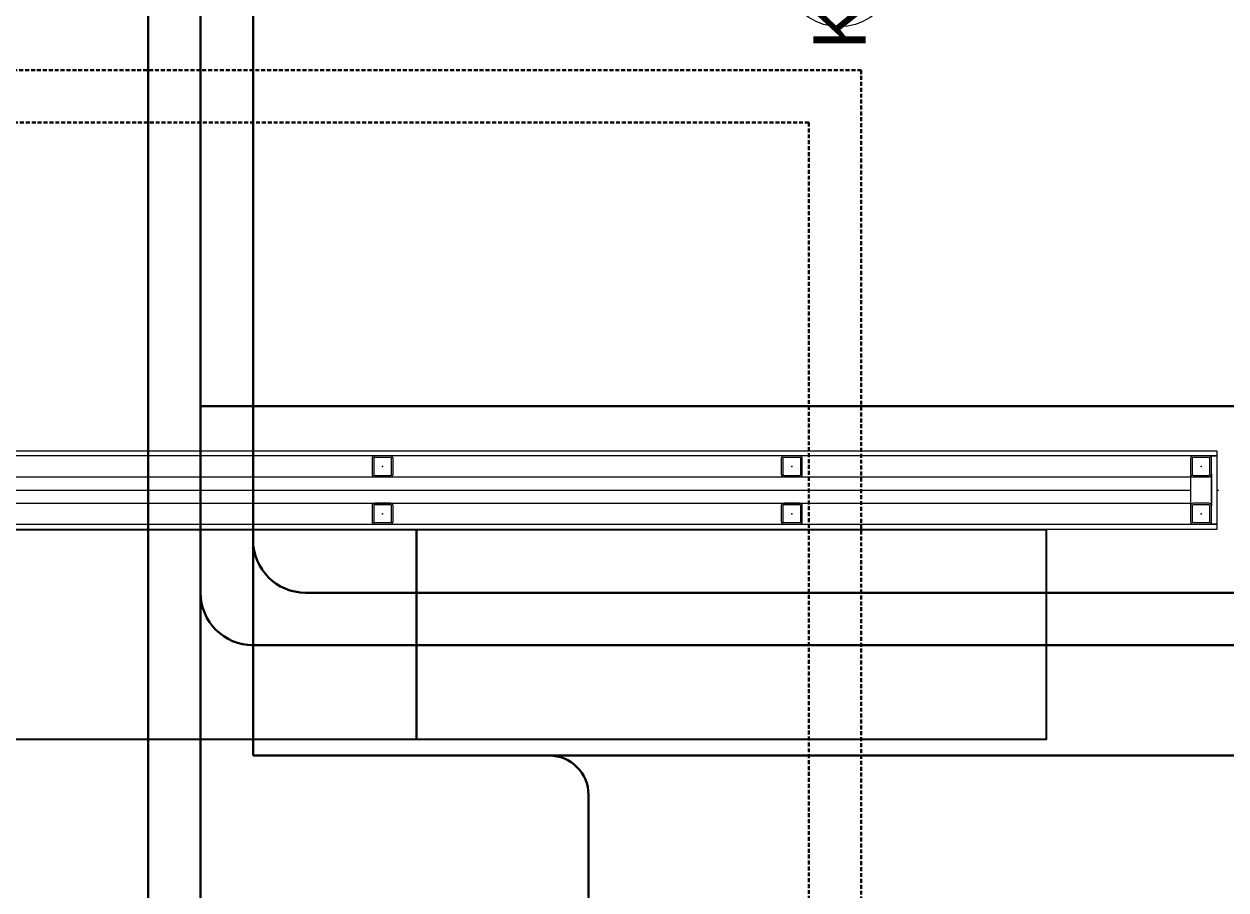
# Model space of a CAD drawing. Extents: x -1439 to 34962, y -872 to 8330.
# Drawn here: x 17225.5 to 17454.6, y 3043.8 to 3208.8 of the extents above; entities that cross this region are included whole.
import ezdxf
from ezdxf.enums import TextEntityAlignment as Align

# ---------------------------------------------------------------- set-up
doc = ezdxf.new("R2010")
doc.units = 0
doc.linetypes.add('HIDDEN', pattern=[0.375, 0.25, -0.125])
doc.layers.get('0').update_dxf_attribs({"color": 9, "lineweight": 9})
for name, color, linetype, lineweight in [('05', 9, 'Continuous', 9), ('06D', 9, 'Continuous', 9), ('10', 9, 'Continuous', 9), ('11', 9, 'Continuous', 9), ('22', 8, 'Continuous', 9), ('33', 9, 'BATTING', 9), ('E-KABLO', 7, 'Continuous', 30)]:
    doc.layers.add(name, color=color, linetype=linetype, lineweight=lineweight)
doc.styles.add('Arial', font='arial.ttf', dxfattribs={"height": 2.5})
doc.linetypes.add('BATTING', pattern='A,0.0001,-0.1,[134,ltypeshp.shx,S=0.1,R=0,X=-0.1,Y=0],-0.2,[134,ltypeshp.shx,S=0.1,R=180,X=0.1,Y=0],-0.1', length=0.4001)

# ---------------------------------------------------------------- blocks, each defined once
blk = doc.blocks.new('0_doorno')
blk.add_lwpolyline([(4.5, 0), (12.5, 0)])
blk.add_ellipse((0, 0), major_axis=(-4.5, 0), ratio=0.666667)
at = {"style": 'Arial'}
blk.add_attdef('YUKSEKLIK', text='', height=2, dxfattribs=at).set_placement((5, 5.9), align=Align.TOP_LEFT)
blk.add_attdef('KAPINO', text='', height=1.4, dxfattribs=at).set_placement((-0.019, -0.035), align=Align.MIDDLE)
blk.add_attdef('GENISLIK', text='', height=2, dxfattribs=at).set_placement((5, -1.895), align=Align.BOTTOM_LEFT)
blk = doc.blocks.new('Prf-40x40')
for points in [[(1.5, -2), (-1.5, -2, -0.414214), (-2, -1.5), (-2, 1.5, -0.414214), (-1.5, 2), (1.5, 2, -0.414214), (2, 1.5), (2, -1.5, -0.414214)], [(1.5, -1.7), (-1.5, -1.7, -0.414214), (-1.7, -1.5), (-1.7, 1.5, -0.414214), (-1.5, 1.7), (1.5, 1.7, -0.414214), (1.7, 1.5), (1.7, -1.5, -0.414214)]]:
    blk.add_lwpolyline(points, format="xyb", close=True)
blk.add_point((0, 0))
blk = doc.blocks.new('m-çalışma dolap modül')
at = {"lineweight": -3, "ltscale": 0.5}
blk.add_lwpolyline([(0, 40), (120, 40), (120, 0), (0, 0)], close=True, dxfattribs=at)

msp = doc.modelspace()

# ---------------------------------------------------------------- linework, layer by layer
at = {"layer": '06D'}
for points in [[(17447.84, 3123), (17447.84, 3117)], [(17451.84, 3123), (17451.84, 3117)], [(17215.84, 3122.5), (17447.84, 3122.5)], [(17215.84, 3117.5), (17447.84, 3117.5)]]:
    msp.add_lwpolyline(points, dxfattribs=at)
at = {"layer": '11'}
for points in [[(17215.84, 3127.5), (17452.84, 3127.5), (17452.84, 3126.5), (17215.84, 3126.5), (17215.84, 3127.5)], [(17215.84, 3113.5), (17452.84, 3113.5), (17452.84, 3112.5), (17215.84, 3112.5), (17215.84, 3113.5)]]:
    msp.add_lwpolyline(points, dxfattribs=at)
msp.add_lwpolyline([(17452.84, 3113.5), (17451.84, 3113.5), (17451.84, 3126.5), (17452.84, 3126.5)], close=True, dxfattribs=at)
at = {"layer": '33', "ltscale": 0.3}
for points in [[(17215.84, 3120), (17447.84, 3120)], [(17452.84, 3120), (17453.24, 3120)]]:
    msp.add_lwpolyline(points, dxfattribs=at)
at = {"layer": 'E-KABLO', "color": 6, "ltscale": 40}
for p, q in [((17249.15, 3225.55), (17249.15, 1925.09)), ((17259.15, 3100.44), (17259.15, 3225.55)), ((17460.15, 3136), (17259.15, 3136)), ((17259.15, 3100.44), (17259.15, 2869.44)), ((17367.09, 3090.44), (17269.15, 3090.44)), ((17367.09, 3090.44), (17693.15, 3090.44)), ((17375.95, 3090.44), (18361.46, 3090.44))]:
    msp.add_line(p, q, dxfattribs=at)
at = {"layer": 'E-KABLO', "color": 4, "ltscale": 40}
for p, q in [((17269.15, 3225.55), (17269.15, 3069.41)), ((17377.09, 3100.44), (17279.15, 3100.44)), ((17375.95, 3100.44), (18374.96, 3100.44)), ((17325.59, 3069.41), (17269.15, 3069.41)), ((18374.32, 3069.41), (17312.27, 3069.41)), ((17333.09, 3061.91), (17333.09, 2808.46))]:
    msp.add_line(p, q, dxfattribs=at)
at = {"layer": 'E-KABLO', "color": 4, "linetype": 'HIDDEN', "ltscale": 3}
for q in [(16972.56, 3200.03), (17385.09, 2785.04)]:
    msp.add_line((17385.09, 3200.03), q, dxfattribs=at)
at = {"layer": 'E-KABLO', "color": 6, "linetype": 'HIDDEN', "ltscale": 3}
for q in [(16961.5, 3190.03), (17375.09, 2991.43)]:
    msp.add_line((17375.09, 3190.03), q, dxfattribs=at)
at = {"layer": 'E-KABLO', "color": 4, "ltscale": 40}
for centre, radius, start, end in [((17279.15, 3110.44), 10, 180, 270), ((17325.59, 3061.91), 7.5, 0, 90)]:
    msp.add_arc(centre, radius, start, end, dxfattribs=at)
at = {"layer": 'E-KABLO', "color": 6, "ltscale": 40}
msp.add_arc((17269.15, 3100.44), 10, 180, 270, dxfattribs=at)

# ---------------------------------------------------------------- block references
at = {"layer": '05', "lineweight": -3}
for p in [(17180.31, 3072.5), (17300.31, 3072.5)]:
    msp.add_blockref('m-çalışma dolap modül', p, dxfattribs=at)
at = {"layer": '10', "xscale": -1}
for p in [(17293.84, 3124.5), (17371.84, 3124.5), (17449.84, 3124.5), (17293.84, 3115.5), (17371.84, 3115.5), (17449.84, 3115.5)]:
    msp.add_blockref('Prf-40x40', p, dxfattribs=at)
at = {"layer": '22'}
ref = msp.add_blockref('0_doorno', (17380.93, 3230.78), dxfattribs=dict(at, xscale=5, yscale=5, zscale=5, rotation=90))
ref.add_attrib('KAPINO', 'K-AH-01', dxfattribs={"layer": '0', "height": 10, "rotation": 90, "style": 'Arial'}).set_placement((17380.93, 3230.78), align=Align.MIDDLE)
ref.add_attrib('GENISLIK', '90', dxfattribs={"layer": '0', "height": 10, "rotation": 90, "style": 'Arial'}).set_placement((17380.93, 3263.15), align=Align.BOTTOM_LEFT)
ref.add_attrib('YUKSEKLIK', '220', dxfattribs={"layer": '0', "height": 10, "rotation": 90, "style": 'Arial'}).set_placement((17383.43, 3255.55), align=Align.TOP_LEFT)

doc.saveas('drawing.dxf')
